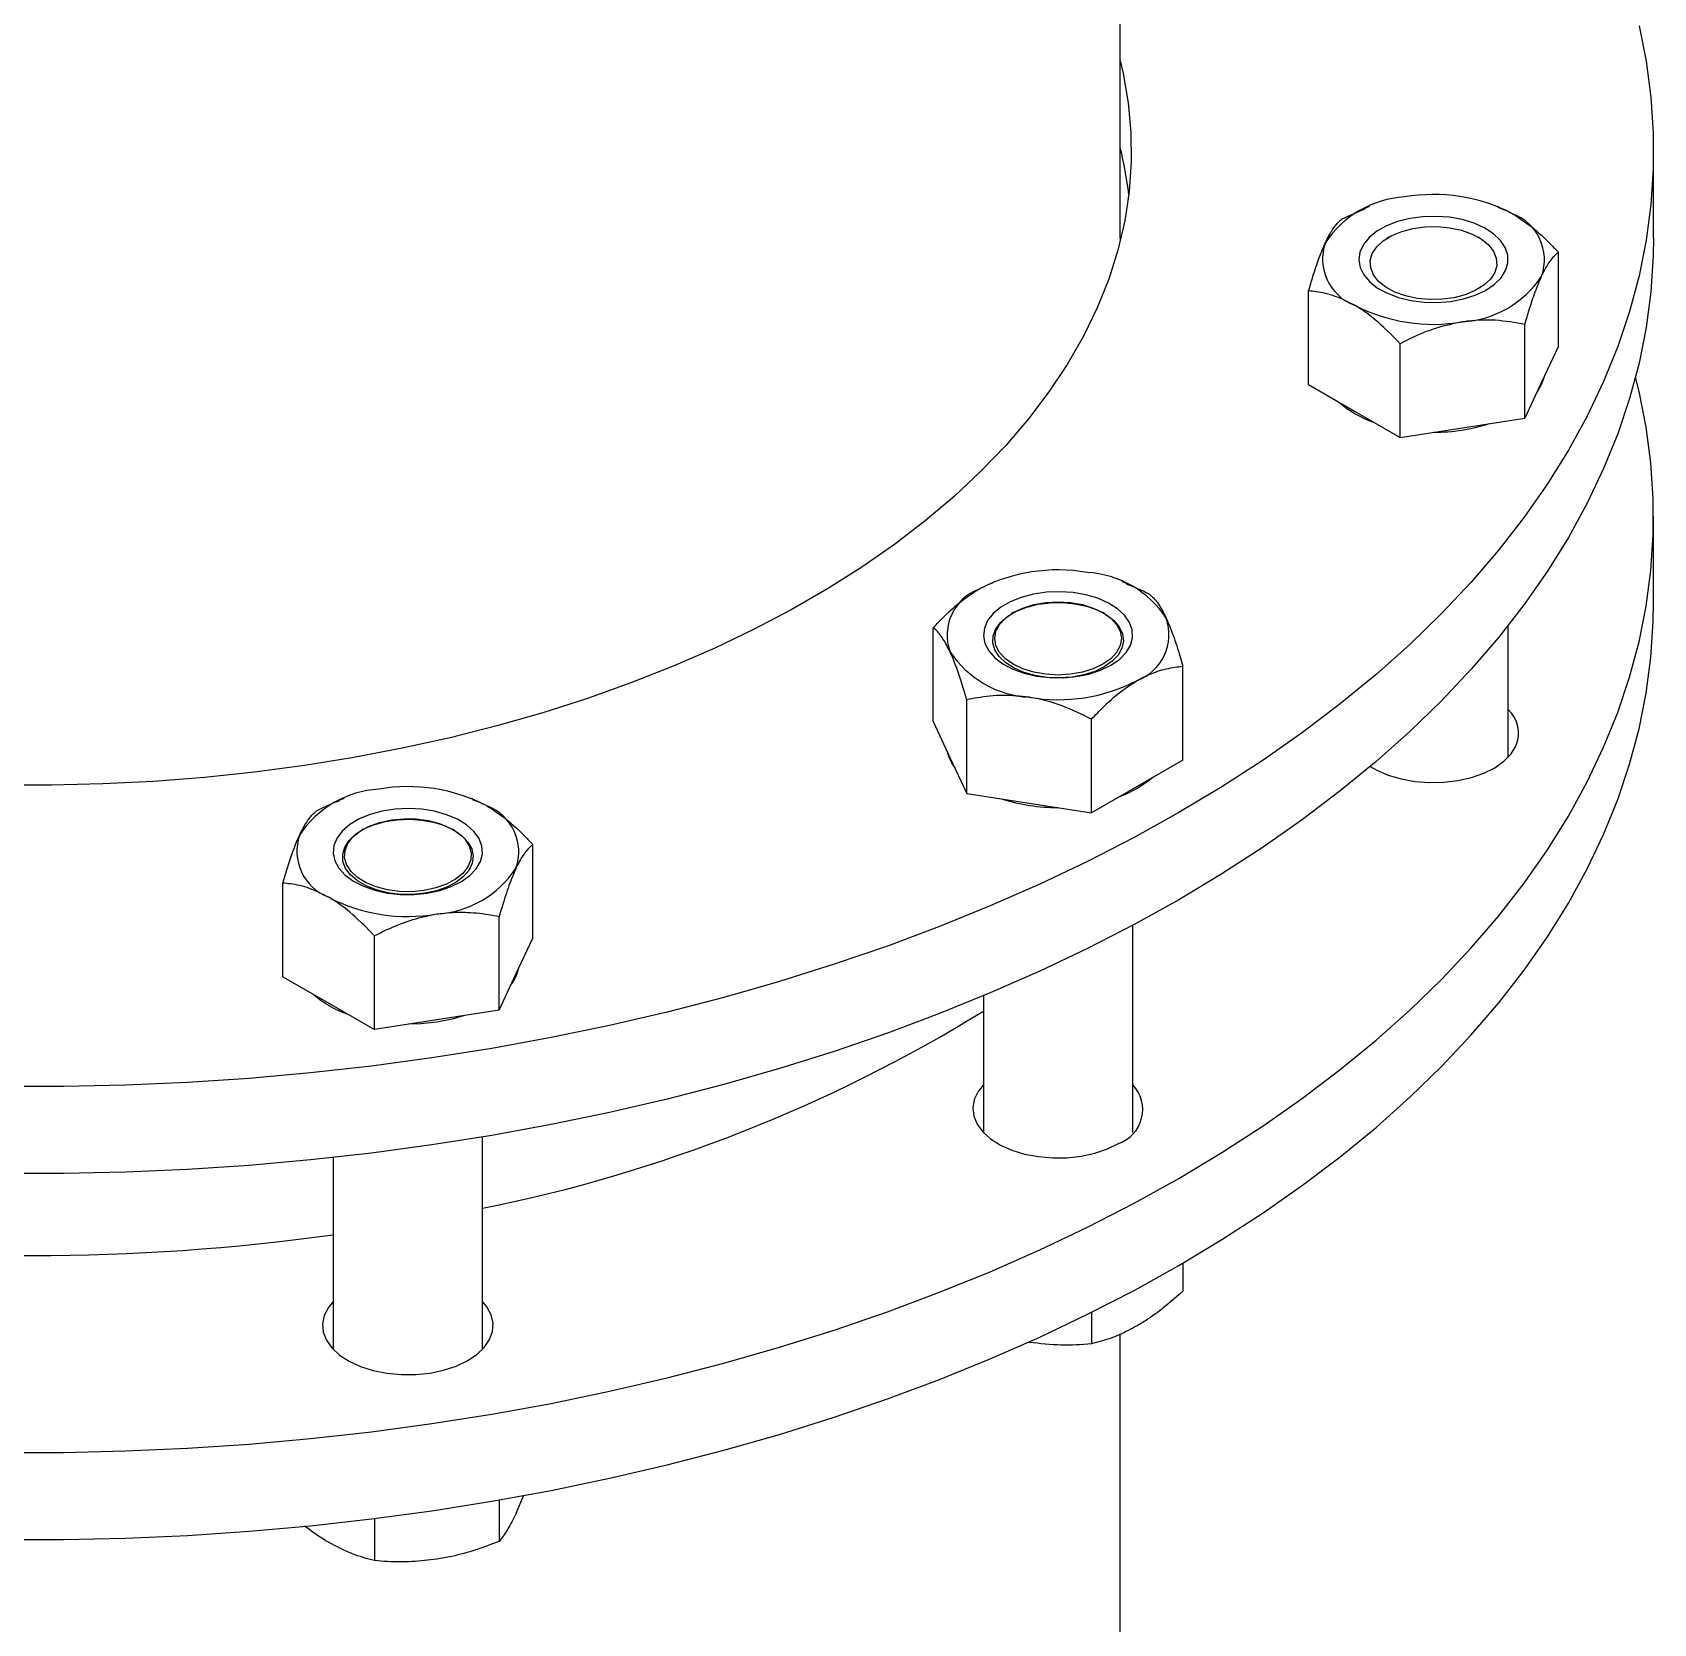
# Model space of a CAD drawing. Header units: inches. Extents: x 0.9 to 37.1, y -8.4 to 11.7.
# Drawn here: x 15.1809 to 15.2799, y 4.487 to 4.5841 of the extents above; entities that cross this region are included whole.
import ezdxf

# ---------------------------------------------------------------- set-up
doc = ezdxf.new("R2010")
doc.units = ezdxf.units.IN
doc.header["$MEASUREMENT"] = 0

msp = doc.modelspace()

# ---------------------------------------------------------------- linework, layer by layer
at = {"color": 7, "linetype": 'Continuous', "lineweight": 25}
for p, q in [((15.24730039287443, 4.571535559184579), (15.24730039287443, 4.654890767064581)), ((15.27985247620776, 4.571535559184579), (15.27985247620776, 4.576851580095293)), ((15.26083943210743, 4.572699343067682), (15.26225954468066, 4.573333995023408)), ((15.26250745614106, 4.573457318214879), (15.26225068022436, 4.573353841939931)), ((15.27040877154809, 4.573425653089384), (15.27033019467981, 4.573457318214879)), ((15.24730039287443, 4.571535559184579), (15.24729970047769, 4.571360498685398)), ((15.26368312988863, 4.57158029455019), (15.26359509011353, 4.571529453749102)), ((15.26924256070734, 4.571529453749102), (15.26915452093224, 4.57158029455019)), ((15.27404041840004, 4.564937326157737), (15.27404041840004, 4.570657364657666)), ((15.25879723242083, 4.562579452588333), (15.25879723242083, 4.568299491088261)), ((15.27199821871344, 4.560537474178317), (15.27199821871344, 4.566257512678245)), ((15.26437662572383, 4.559358537393615), (15.26437662572383, 4.565078575893543)), ((15.27404041840004, 4.564937326157737), (15.27301931855675, 4.562737400168027)), ((15.27319619829048, 4.563118481730092), (15.27301931855675, 4.562601310032712)), ((15.25879723242083, 4.562579452588333), (15.26158692907233, 4.560968994990974)), ((15.27301931855675, 4.562737400168027), (15.27199821871344, 4.560537474178317)), ((15.27301931855675, 4.562601310032712), (15.27272456853713, 4.562102370956262)), ((15.26158692907233, 4.560968994990974), (15.26437662572383, 4.559358537393615)), ((15.26818742221863, 4.559948005785966), (15.27199821871344, 4.560537474178317)), ((15.26437662572383, 4.559358537393615), (15.26818742221863, 4.559948005785966)), ((15.27985247620776, 4.549208271359578), (15.27985247620776, 4.554524292270292)), ((15.23959118652261, 4.550543531621966), (15.23952983385634, 4.550518807553431)), ((15.24767281991108, 4.55043920145348), (15.24741392506136, 4.550543531621966)), ((15.24076686027017, 4.548666507957275), (15.24067882049508, 4.548615667156189)), ((15.24632629108889, 4.548615667156189), (15.24623825131379, 4.548666507957275)), ((15.23588096280237, 4.542023539564823), (15.23588096280237, 4.547743578064751)), ((15.2709761170771, 4.53983939572595), (15.2709761170771, 4.547887965563446)), ((15.25112414878159, 4.53966566599542), (15.25112414878159, 4.545385704495348)), ((15.23792316248898, 4.537623687585404), (15.23792316248898, 4.543343726085332)), ((15.23588096280237, 4.542023539564823), (15.23690206264567, 4.539823613575114)), ((15.24554475547859, 4.536444750800701), (15.24554475547859, 4.54216478930063)), ((15.23690206264567, 4.539823613575114), (15.23792316248898, 4.537623687585404)), ((15.25112414878159, 4.53966566599542), (15.24833445213009, 4.538055208398061)), ((15.1998990432235, 4.537314250764394), (15.19965019778065, 4.53721397033391)), ((15.20780035863053, 4.537282585638897), (15.20772178176225, 4.537314250764394)), ((15.23792316248898, 4.537623687585404), (15.24173395898378, 4.537034219193052)), ((15.24833445213009, 4.538055208398061), (15.24554475547859, 4.536444750800701)), ((15.24173395898378, 4.537034219193052), (15.24554475547859, 4.536444750800701)), ((15.20107471697107, 4.535437227099703), (15.20098667719597, 4.535386386298616)), ((15.20663414778978, 4.535386386298616), (15.20654610801468, 4.535437227099703)), ((15.21143200548249, 4.528794258707252), (15.21143200548249, 4.534514297207179)), ((15.19618881950326, 4.526436385137848), (15.19618881950326, 4.532156423637776)), ((15.20938980579588, 4.524394406727832), (15.20938980579588, 4.53011444522776)), ((15.24805984745865, 4.516925609133037), (15.24805984745865, 4.529581713915965)), ((15.20176821280627, 4.523215469943129), (15.20176821280627, 4.528935508443058)), ((15.21041090563918, 4.526594332717542), (15.21143200548249, 4.528794258707252)), ((15.19618881950326, 4.526436385137848), (15.19897851615477, 4.524825927540489)), ((15.20938980579588, 4.524394406727832), (15.21041090563918, 4.526594332717542)), ((15.19897851615477, 4.524825927540489), (15.20176821280627, 4.523215469943129)), ((15.20938980579588, 4.524394406727832), (15.20557900930108, 4.523804938335481)), ((15.23894526412532, 4.52527028321585), (15.23894526412532, 4.516925609133038)), ((15.20557900930108, 4.523804938335481), (15.20176821280627, 4.523215469943129)), ((15.20836770415954, 4.503696328275465), (15.20836770415954, 4.516653878239715)), ((15.19925312082621, 4.515399858463956), (15.19925312082621, 4.503696328275465)), ((15.25112414878159, 4.508961346950003), (15.25112414878159, 4.507247222821631)), ((15.24554475547859, 4.505957707892746), (15.24554475547859, 4.504026307626913)), ((15.24730039287443, 4.471169084390291), (15.24730039287443, 4.504618956377153)), ((15.210862188854, 4.494768324835158), (15.21041090563918, 4.493677531238398)), ((15.20938980579588, 4.494500554443488), (15.20938980579588, 4.491975963554043)), ((15.20176821280627, 4.493366240163935), (15.20176821280627, 4.490797026769341))]:
    msp.add_line(p, q, dxfattribs=at)
at = {"color": 7, "linetype": 'Continuous', "lineweight": 25, "flags": 128}
for points in [[(15.27896413529759, 4.584488996650625), (15.27939890821883, 4.582314898163488), (15.27968911181329, 4.580132781503704), (15.27983432016715, 4.57794584922838), (15.27983432016715, 4.575757310962206), (15.27968911181329, 4.573570378686882), (15.27939890821883, 4.571388262027098), (15.27896413529759, 4.56921416353996), (15.27838543113878, 4.567051274014807), (15.27766364507054, 4.564902767790271), (15.27679983641348, 4.562771798095516), (15.2757952729259, 4.560661492422424), (15.27465142894327, 4.55857494793558), (15.27336998321435, 4.556515226926748), (15.27195281643746, 4.55448535232054), (15.27040200850028, 4.552488303237857), (15.2687198354273, 4.550527010623621), (15.26690876603947, 4.5486043529452), (15.26497145833088, 4.546723151967868), (15.26291075556773, 4.544886168613474), (15.26072968211549, 4.543096098908408), (15.25843143900023, 4.541355570026811), (15.25601939921063, 4.539667136434831), (15.25349710274771, 4.538033276141597), (15.25086825142934, 4.536456387062398), (15.24813670345736, 4.534938783499403), (15.24530646775507, 4.533482692745122), (15.24238169808367, 4.532090251813527), (15.23936668694597, 4.530763504303699), (15.23626585928657, 4.529504397400566), (15.23308376599767, 4.528314779017139), (15.22982507723997, 4.527196395082438), (15.22649457558859, 4.526150886979114), (15.22309714901398, 4.525179789134482), (15.21963778370813, 4.524284526768541), (15.21612155676667, 4.523466413802267), (15.21255362873752, 4.522726650929258), (15.20893923604708, 4.522066323853539), (15.20528368331503, 4.521486401696154), (15.20159233556911, 4.520987735572837), (15.19787061037116, 4.52057105734489), (15.19412396986613, 4.520236978545073), (15.19035791276562, 4.519985989480093), (15.18657796627776, 4.519818458511014), (15.18278967799526, 4.519734631512634), (15.17899860775358, 4.519734631512634)], [(15.24730039287443, 4.582339870254447), (15.2474774472137, 4.581571139088153), (15.24778570802885, 4.579777701248709), (15.2479490966091, 4.577977926082426), (15.24796725909117, 4.576175711501546), (15.24784015613914, 4.574374960701539), (15.24756806302973, 4.572579573707654), (15.24715156905602, 4.570793438928327), (15.24659157625119, 4.569020424733758), (15.245889297435, 4.567264371077884), (15.24504625358695, 4.565529081181889), (15.24406427055229, 4.563818313297281), (15.24294547508763, 4.562135772566348), (15.2416922902548, 4.560485102997649), (15.24030743017309, 4.558869879573906), (15.23879389414108, 4.55729360050938), (15.23715496014076, 4.555759679673524), (15.23539417773824, 4.554271439197299), (15.23351536039611, 4.55283210227818), (15.23152257721437, 4.551444786199426), (15.22942014411764, 4.550112495578742), (15.22721261450783, 4.548838115860939), (15.22490476940254, 4.547624407068712), (15.22250160708034, 4.546473997825041), (15.22000833225569, 4.545389379660177), (15.21743034480668, 4.544372901615545), (15.21477322808006, 4.543426765156243), (15.21204273679897, 4.542553019403162), (15.20924478459953, 4.541753556695035), (15.20638543122314, 4.54103010849007), (15.20347086939252, 4.540384241615984), (15.20050741139957, 4.539817354876602), (15.19750147543443, 4.539330676022374), (15.19445957168503, 4.538925259091322), (15.19138828823754, 4.538601982126244), (15.18829427680799, 4.53836154527306), (15.18518423833619, 4.538204469264453), (15.18206490847292, 4.538131094292082), (15.17894304299207, 4.538141579269796)], [(15.2708208311292, 4.569541751932794), (15.27096069942163, 4.570006447611626), (15.27095458814628, 4.570478092881656), (15.27080269372456, 4.570941528675834), (15.27050989816816, 4.57138185978642), (15.27008561216718, 4.571784933609214), (15.2695434726228, 4.572137795019899), (15.26890090434605, 4.572429102762404), (15.26817856001005, 4.572649493966192), (15.26739965635609, 4.572791885076637), (15.26658922798852, 4.57285169952629), (15.26577332274188, 4.572827014829523), (15.26497816448212, 4.5727186243728), (15.26422931024998, 4.572530011914584), (15.26355082883664, 4.572267239614476), (15.26296452719297, 4.571938753190406), (15.26248924953623, 4.571555110466329), (15.26214027168134, 4.571128642035053), (15.26192881006371, 4.570673054942864), (15.26186166123372, 4.57020299213376), (15.26194098341002, 4.569733561813195), (15.2621642271126, 4.569279851857921), (15.26252421710516, 4.568856444879215), (15.26300938301315, 4.568476949525752), (15.26360413120508, 4.568153563090443), (15.26428934598471, 4.567896679479402), (15.26504300398523, 4.56771455514325), (15.26584088201838, 4.567613043708008), (15.26665733562769, 4.567595407834723), (15.26746612332236, 4.567662214354878), (15.26824125000043, 4.567811316051944), (15.26895780245268, 4.568037920674696), (15.26959275009372, 4.56833474496411), (15.27012568518392, 4.568692248743294), (15.27053947875099, 4.569098941546631), (15.2708208311292, 4.569541751932794)], [(15.26268240295635, 4.570579488265455), (15.26294951611285, 4.570989190874396), (15.26334995288005, 4.571360938011948), (15.26386832469754, 4.571680443644093), (15.2644847108271, 4.571935429348568), (15.26517542389543, 4.572116096167749), (15.26591392018668, 4.572215501177092), (15.26667181970251, 4.572229824297835), (15.26741999678959, 4.572158515100484), (15.26812969942203, 4.572004313957498), (15.26877365412567, 4.571773146732327), (15.26932711408239, 4.571473897051795), (15.26976881013643, 4.571118064913302), (15.27008176815614, 4.570719324746378), (15.27025396134034, 4.570292999912023), (15.27027877240153, 4.569855473834533), (15.27015524786452, 4.5694235603957), (15.26988813470802, 4.569013857786759), (15.26948769794082, 4.568642110649208), (15.26896932612333, 4.568322605017062), (15.26835293999377, 4.568067619312588), (15.26766222692544, 4.567886952493406), (15.26692373063419, 4.567787547484063), (15.26616583111835, 4.56777322436332), (15.26541765403128, 4.567844533560673), (15.26470795139884, 4.567998734703658), (15.2640639966952, 4.568229901928828), (15.26351053673848, 4.568529151609361), (15.26306884068444, 4.568884983747854), (15.26275588266473, 4.569283723914778), (15.26258368948053, 4.569710048749134), (15.26255887841934, 4.570147574826623), (15.26268240295635, 4.570579488265455)], [(15.27985247620776, 4.571535559184579), (15.27983432016715, 4.57044129005149), (15.27968911181329, 4.568254357776167), (15.27939890821883, 4.566072241116383), (15.27896413529759, 4.563898142629246), (15.27838543113878, 4.561735253104091), (15.27766364507054, 4.559586746879557), (15.27679983641348, 4.557455777184801), (15.2757952729259, 4.55534547151171), (15.27465142894327, 4.553258927024865), (15.27336998321435, 4.551199206016033), (15.27195281643746, 4.549169331409825), (15.27040200850028, 4.547172282327143), (15.2687198354273, 4.545210989712906), (15.26690876603947, 4.543288332034485), (15.26497145833088, 4.541407131057153), (15.26291075556773, 4.539570147702759), (15.26072968211549, 4.537780077997693), (15.25843143900023, 4.536039549116096), (15.25601939921063, 4.534351115524117), (15.25349710274771, 4.532717255230882), (15.25086825142934, 4.531140366151682), (15.24813670345736, 4.529622762588689), (15.24530646775507, 4.528166671834407), (15.24238169808367, 4.526774230902812), (15.23936668694597, 4.525447483392984), (15.23626585928657, 4.524188376489852), (15.23308376599767, 4.522998758106423), (15.22982507723997, 4.521880374171723), (15.22649457558859, 4.520834866068399), (15.22309714901398, 4.519863768223767), (15.21963778370813, 4.518968505857826), (15.21612155676667, 4.518150392891553), (15.21255362873752, 4.517410630018543), (15.20893923604708, 4.516750302942825), (15.20528368331503, 4.516170380785439), (15.20159233556911, 4.515671714662123), (15.19787061037116, 4.515255036434175), (15.19412396986613, 4.514920957634359), (15.19035791276562, 4.514669968569379), (15.18657796627776, 4.514502437600299), (15.18278967799526, 4.514418610601919), (15.17899860775358, 4.514418610601919)], [(15.17899860775358, 4.497407343687633), (15.18278967799526, 4.497407343687633), (15.18657796627776, 4.497491170686013), (15.19035791276562, 4.497658701655093), (15.19412396986613, 4.497909690720072), (15.19787061037116, 4.49824376951989), (15.20159233556911, 4.498660447747836), (15.20528368331503, 4.499159113871153), (15.20893923604708, 4.499739036028538), (15.21255362873752, 4.500399363104257), (15.21612155676667, 4.501139125977267), (15.21963778370813, 4.50195723894354), (15.22309714901398, 4.502852501309482), (15.22649457558859, 4.503823599154114), (15.22982507723997, 4.504869107257438), (15.23308376599767, 4.505987491192138), (15.23626585928657, 4.507177109575566), (15.23936668694597, 4.508436216478699), (15.24238169808367, 4.509762963988527), (15.24530646775507, 4.511155404920122), (15.24813670345736, 4.512611495674404), (15.25086825142934, 4.514129099237397), (15.25349710274771, 4.515705988316598), (15.25601939921063, 4.517339848609831), (15.25843143900023, 4.519028282201811), (15.26072968211549, 4.520768811083408), (15.26291075556773, 4.522558880788474), (15.26497145833088, 4.524395864142868), (15.26690876603948, 4.5262770651202), (15.2687198354273, 4.528199722798622), (15.27040200850028, 4.530161015412859), (15.27195281643746, 4.532158064495539), (15.27336998321435, 4.534187939101748), (15.27465142894327, 4.53624766011058), (15.2757952729259, 4.538334204597424), (15.27679983641348, 4.540444510270517), (15.27766364507054, 4.542575479965272), (15.27838543113878, 4.544723986189807), (15.27896413529759, 4.546886875714962), (15.27939890821883, 4.549060974202098), (15.27968911181329, 4.551243090861882), (15.27983432016715, 4.553430023137206), (15.27983432016715, 4.555618561403381), (15.27968911181329, 4.557805493678704), (15.27939890821883, 4.559987610338488), (15.27896413529759, 4.562161708825625), (15.27874948148216, 4.563029925727433)], [(15.17899860775358, 4.492091322776918), (15.18278967799526, 4.492091322776918), (15.18657796627776, 4.492175149775298), (15.19035791276562, 4.492342680744378), (15.19412396986613, 4.492593669809358), (15.19787061037116, 4.492927748609175), (15.20159233556911, 4.493344426837122), (15.20528368331503, 4.493843092960438), (15.20893923604708, 4.494423015117824), (15.21255362873752, 4.495083342193542), (15.21612155676667, 4.495823105066552), (15.21963778370813, 4.496641218032826), (15.22309714901398, 4.497536480398767), (15.22649457558859, 4.498507578243399), (15.22982507723997, 4.499553086346723), (15.23308376599767, 4.500671470281422), (15.23626585928657, 4.501861088664851), (15.23936668694597, 4.503120195567984), (15.24238169808367, 4.504446943077812), (15.24530646775507, 4.505839384009407), (15.24813670345736, 4.507295474763689), (15.25086825142934, 4.508813078326683), (15.25349710274771, 4.510389967405883), (15.25601939921063, 4.512023827699116), (15.25843143900023, 4.513712261291096), (15.26072968211549, 4.515452790172694), (15.26291075556773, 4.51724285987776), (15.26497145833088, 4.519079843232153), (15.26690876603948, 4.520961044209486), (15.2687198354273, 4.522883701887907), (15.27040200850028, 4.524844994502144), (15.27195281643746, 4.526842043584825), (15.27336998321435, 4.528871918191033), (15.27465142894327, 4.530931639199865), (15.2757952729259, 4.53301818368671), (15.27679983641348, 4.535128489359802), (15.27766364507054, 4.537259459054558), (15.27838543113878, 4.539407965279092), (15.27896413529759, 4.541570854804247), (15.27939890821883, 4.543744953291384), (15.27968911181329, 4.545927069951167), (15.27983432016715, 4.548114002226492), (15.27985247620776, 4.549208271359578)], [(15.24672504763333, 4.545448579265245), (15.2472486590004, 4.545810645404877), (15.24765186752806, 4.546220866172381), (15.24792171376245, 4.546666056734759), (15.24804952462357, 4.547131908301035), (15.24803119216519, 4.547603448018561), (15.2478673056076, 4.548065520212832), (15.24756313239961, 4.548503273503333), (15.2471284489184, 4.54890263813912), (15.2465772262487, 4.549250778212201), (15.24592718114069, 4.549536504214177), (15.24519920657897, 4.54975063267625), (15.24441670026495, 4.549886281333459), (15.24360481259541, 4.549939090326353), (15.24278963830807, 4.549907362330448), (15.24199737777526, 4.549792117109638), (15.24125349490237, 4.549597058740143), (15.240581898697, 4.549328456558455), (15.24000417481379, 4.548994943659699), (15.23953889177369, 4.548607239422858), (15.23920100415646, 4.548177804981106), (15.23900137194812, 4.547720442710741), (15.23894641149212, 4.547249852611452), (15.23903788926271, 4.546781159836233), (15.2392728650891, 4.546329428556521), (15.23964378665487, 4.545909177787333), (15.24013873223572, 4.545533914734172), (15.24074179387344, 4.545215700660336), (15.24143358867077, 4.544964763227983), (15.24219188177374, 4.544789167772664), (15.24299230101807, 4.544694558076791), (15.24380912027068, 4.544683974973837), (15.2446160862887, 4.544757758613435), (15.24538726252035, 4.544913537528701), (15.24609786272699, 4.545146304857124), (15.24672504763333, 4.545448579265245)], [(15.24632214408197, 4.545355393270686), (15.24573757985592, 4.545076761339172), (15.2450722360369, 4.544867029704737), (15.24435015988407, 4.544733778615103), (15.24359744911095, 4.544681824111829), (15.24284130864603, 4.54471304396603), (15.24210906737583, 4.544826309810833), (15.24142719040769, 4.545017527923497), (15.24082032255185, 4.545279787183214), (15.2403103975938, 4.545603608857028), (15.23991584555012, 4.54597728918594), (15.23965092655965, 4.546387322389247), (15.23952521548497, 4.546818888798652), (15.23954325585185, 4.547256390479681), (15.23970439563441, 4.547684014981686), (15.24000281082109, 4.548086306840996), (15.2404277159095, 4.548448726181657), (15.24096375372268, 4.548758174224421), (15.24159155045744, 4.549003466710766), (15.24228841590406, 4.54917573813113), (15.24302916352964, 4.549268762147534), (15.24378702078499, 4.549279176629651), (15.24453459673433, 4.549206605170965), (15.24524487203506, 4.549053670693075), (15.2458921754872, 4.548825900646478), (15.24645311185746, 4.548531527234108), (15.24690740744392, 4.548181189878073), (15.24723864282042, 4.547787550683211), (15.24743484627743, 4.547364836795643), (15.24748892651082, 4.546928326196635), (15.24739892892004, 4.546493795516554), (15.24716810625251, 4.546076949826336), (15.24680480104085, 4.545692855015307), (15.24632214408197, 4.545355393270686)], [(15.24076730471705, 4.548666764572692), (15.24135348281249, 4.548944476868539), (15.24202224857731, 4.549150835720858), (15.24274790171823, 4.549277910874681), (15.24350255579198, 4.549320818903112), (15.24425720986574, 4.549277910874681), (15.24498286300666, 4.549150835720858), (15.24565162877148, 4.548944476868539), (15.24623780686692, 4.548666764572692), (15.24671887079749, 4.548328371161104), (15.24707633354613, 4.547942300902807), (15.24729645801987, 4.547523390261319), (15.24737078495865, 4.547087737737664), (15.24729645801987, 4.546652085214009), (15.24707633354613, 4.546233174572521), (15.24671887079749, 4.545847104314225), (15.24623780686692, 4.545508710902637), (15.24565162877148, 4.54523099860679), (15.24498286300666, 4.545024639754471), (15.24425720986574, 4.544897564600649), (15.24350255579198, 4.544854656572217), (15.24274790171823, 4.544897564600649), (15.24202224857731, 4.545024639754471), (15.24135348281249, 4.54523099860679), (15.24076730471705, 4.545508710902637), (15.24028624078648, 4.545847104314225), (15.23992877803784, 4.546233174572521), (15.23970865356409, 4.546652085214009), (15.23963432662532, 4.547087737737665), (15.23970865356409, 4.547523390261319), (15.23992877803784, 4.547942300902807), (15.24028624078648, 4.548328371161104), (15.24076730471705, 4.548666764572692)], [(15.26256228995695, 4.539274185254419), (15.26295023352416, 4.539052071724572), (15.26365674604301, 4.538745931272401), (15.26444271855636, 4.538513123214768), (15.26528554006601, 4.53836034501562), (15.26616096413165, 4.538291991825583), (15.2670438063968, 4.538310030041482), (15.26790866909687, 4.538413940736691), (15.26873067170662, 4.538600734589697), (15.26948616670761, 4.538865037881444), (15.27015341988417, 4.539199247087445), (15.27071323557729, 4.539593747617334), (15.27114950890871, 4.540037190409134), (15.27144968908902, 4.540516818421098)], [(15.24927732714876, 4.538599518560369), (15.24898649013852, 4.538354982891271), (15.24833445213009, 4.537919118262746)], [(15.24833445213009, 4.537919118262746), (15.24757943064011, 4.537542704732667), (15.24715583653967, 4.537374808100437)], [(15.2049899263703, 4.531538379540005), (15.20575697956906, 4.531700800810715), (15.20646146850035, 4.531939678752322), (15.20708075031028, 4.532247335631233), (15.2075949207719, 4.532613883102221), (15.20798745402353, 4.53302754002797), (15.20824573372349, 4.533475011134527), (15.2083614585497, 4.533941914332351), (15.20833090901103, 4.534413242968492), (15.20815506699479, 4.534873848152773), (15.20783958420807, 4.535308925655587), (15.2073946005272, 4.535704491728008), (15.20683441809383, 4.536047832550997), (15.20617704163229, 4.536327912868002), (15.20544359976294, 4.536535730667181), (15.20465766591094, 4.536664606513477), (15.20384450063695, 4.536710398231151), (15.20303023974197, 4.536671634036717), (15.20224105424114, 4.536549559843283), (15.20150230920578, 4.536348099215867), (15.20083774850919, 4.536073727264796), (15.20026873167894, 4.535735262530334), (15.19981354738417, 4.535343583547532), (15.19948682562261, 4.534911279201176), (15.19929906750053, 4.534452244108656), (15.19925630771845, 4.533981232035543), (15.19935992061095, 4.533513381697417), (15.19960657597441, 4.533063730189092), (15.1999883461025, 4.532646729680021), (15.20049296058918, 4.532275782909674), (15.20110420070966, 4.531962812412468), (15.20180242070353, 4.531717877317695), (15.20256517920569, 4.531548850040834), (15.20336796053028, 4.53146116325764), (15.204184962625, 4.531457635293473), (15.2049899263703, 4.531538379540005)], [(15.20484245343522, 4.531530327858728), (15.20409487748588, 4.531457756400042), (15.20333702023053, 4.531468170882159), (15.20259627260495, 4.531561194898563), (15.20189940715833, 4.531733466318927), (15.20127161042357, 4.531978758805272), (15.20073557261039, 4.532288206848037), (15.20031066752198, 4.532650626188697), (15.20001225233531, 4.533052918048008), (15.19985111255274, 4.533480542550012), (15.19983307218587, 4.533918044231042), (15.19995878326055, 4.534349610640446), (15.20022370225101, 4.534759643843754), (15.20061825429469, 4.535133324172665), (15.20112817925274, 4.53545714584648), (15.20173504710858, 4.535719405106196), (15.20241692407673, 4.535910623218859), (15.20314916534693, 4.536023889063663), (15.20390530581184, 4.536055108917864), (15.20465801658497, 4.53600315441459), (15.2053800927378, 4.535869903324955), (15.20604543655681, 4.535660171690521), (15.20663000078286, 4.535381539759006), (15.20711265774174, 4.535044078014386), (15.20747596295341, 4.534659983203357), (15.20770678562094, 4.53424313751314), (15.20779678321172, 4.533808606833057), (15.20774270297833, 4.533372096234051), (15.20754649952131, 4.532949382346482), (15.20721526414481, 4.53255574315162), (15.20676096855835, 4.532205405795584), (15.20620003218809, 4.531911032383214), (15.20555272873595, 4.531683262336617), (15.20484245343522, 4.531530327858728)], [(15.20280924111372, 4.536015447649998), (15.20355741820079, 4.53608675684735), (15.20431531771663, 4.536072433726607), (15.20505381400788, 4.535973028717263), (15.20574452707621, 4.535792361898082), (15.20636091320577, 4.535537376193608), (15.20687928502326, 4.535217870561462), (15.20727972179046, 4.534846123423911), (15.20754683494696, 4.53443642081497), (15.20767035948397, 4.534004507376137), (15.20764554842278, 4.533566981298649), (15.20747335523858, 4.533140656464292), (15.20716039721887, 4.532741916297368), (15.20671870116483, 4.532386084158875), (15.20616524120811, 4.532086834478343), (15.20552128650447, 4.531855667253173), (15.20481158387203, 4.531701466110187), (15.20406340678495, 4.531630156912835), (15.20330550726912, 4.531644480033578), (15.20256701097787, 4.531743885042923), (15.20187629790954, 4.531924551862103), (15.20125991177999, 4.532179537566577), (15.20074153996249, 4.532499043198722), (15.20034110319529, 4.532870790336274), (15.20007399003879, 4.533280492945215), (15.19995046550179, 4.533712406384048), (15.19997527656297, 4.534149932461536), (15.20014746974717, 4.534576257295893), (15.20046042776688, 4.534974997462816), (15.20090212382092, 4.535330829601309), (15.20145558377764, 4.535630079281842), (15.20209953848128, 4.535861246507012), (15.20280924111372, 4.536015447649998)], [(15.20557900930108, 4.523668848200166), (15.20459912250614, 4.523560796835052), (15.20383035065847, 4.523534449213264)], [(15.20720979765781, 4.524057194836771), (15.2065212015256, 4.52385811127604), (15.20557900930108, 4.523668848200166)], [(15.23894526412532, 4.519836840506575), (15.23862967032023, 4.519442825889964), (15.23838897891787, 4.518952146800398), (15.23829539581191, 4.518445043324926), (15.23835161321792, 4.517936103907254), (15.23855601386349, 4.517439969807809), (15.2389027175142, 4.516970913901319), (15.23938175013725, 4.516542430072207), (15.23997933083626, 4.516166845020098), (15.24067826830253, 4.515854963643116), (15.2414584553777, 4.515615758200636), (15.24229744750011, 4.515456110197716), (15.24317110839393, 4.515380612416732), (15.24405430442594, 4.515391436791382), (15.24492162765431, 4.515488271924117), (15.2457481267689, 4.515668332044475), (15.24651002489498, 4.515926437150628), (15.24718540361066, 4.516255162028602)], [(15.19925312082621, 4.506607559649004), (15.19896403757954, 4.506253245871042), (15.19871134243723, 4.505764582146721), (15.19860533825658, 4.505258293937262), (15.19864907458485, 4.504748946232652), (15.1988412932075, 4.504251192038986), (15.19917646434475, 4.503779350838156), (15.1996449457332, 4.503346996642432), (15.20023326001629, 4.502966567494839), (15.20092448246323, 4.50264900764931), (15.20169872786272, 4.502403452724417), (15.20253372258428, 4.502236966888271), (15.20340544535005, 4.502154339635259), (15.20428881828319, 4.502157948001009), (15.20515842835279, 4.502247688179407)], [(15.20515842835279, 4.502247688179407), (15.20598925846041, 4.502420978508914), (15.20675740713657, 4.502672833742256), (15.20744077614241, 4.502996008462921), (15.20801970619583, 4.503381205522602), (15.20847754253326, 4.503817343503214), (15.20880111403686, 4.504291875509131), (15.20898111214358, 4.504791150118522), (15.20901235863562, 4.505300804109901), (15.20889395460829, 4.505806175665859), (15.20862930632989, 4.506292726166862), (15.20836770415954, 4.506607559649004)]]:
    msp.add_lwpolyline(points, dxfattribs=at)
at = {"color": 7, "linetype": 'Continuous', "lineweight": 25}
for centre, radius, start, end in [((15.22488916380703, 4.57145240063238), 0.02309338063286233, 6.817043666154451, 13.96076434866161), ((15.26502382595815, 4.567806199042824), 0.006238052778574554, 93.43350232799978, 146.5611211393131), ((15.26643042437815, 4.563695732214255), 0.01048948648479635, 62.64282515500278, 99.77109697924496), ((15.27018674685378, 4.570202578622038), 0.003004206602454978, 340.5389980878792, 69.257924801061), ((15.26265090396709, 4.570242762978888), 0.003004206602454978, 160.5389980878784, 249.2579248010617), ((15.26781382486272, 4.572639142558104), 0.006238052778575044, 273.4335023279919, 326.5611211393072), ((15.26640722644272, 4.576749609386669), 0.01048948648479285, 242.6428251549989, 279.7710969792491), ((15.26492518228966, 4.566479421219413), 0.006556704031399725, 229.2364365213485, 250.768940011383), ((15.26648907466334, 4.570537366265148), 0.01085996614039433, 269.7345642482315, 287.8515136175292), ((15.24349095682427, 4.540781945621347), 0.0104894864847911, 80.22890302073966, 117.3571748449955), ((15.24489755524427, 4.544892412449915), 0.006238052778568578, 33.43887886067526, 86.56649767203805), ((15.23973463434863, 4.547288792029127), 0.003004206602456111, 110.742075198945, 199.4610019121327), ((15.24727047723533, 4.547328976385974), 0.003004206602456111, 290.7420751989616, 19.46100191213196), ((15.2421075563397, 4.549725355965185), 0.006238052778569518, 213.4388788606603, 266.5664976720312), ((15.24351415475969, 4.553835822793756), 0.0104894864847939, 260.2289030207581, 297.3571748450048), ((15.26961993097425, 4.54129600941277), 0.00198875673728464, 336.9335749463034, 47.00562225491301), ((15.23939512313143, 4.540826443669921), 0.002741377758292427, 193.10883431127, 216.6880885777224), ((15.20241541304059, 4.531663131592342), 0.006238052778569632, 93.43350232796553, 146.5611211393224), ((15.20382201146059, 4.527552664763778), 0.01048948648478736, 62.64282515499121, 99.77109697926117), ((15.24344656180894, 4.547715737170604), 0.01095206645046264, 252.2252956400706, 270.1886264941672), ((15.20757833393623, 4.534059511171554), 0.003004206602453599, 340.5389980878518, 69.25792480108667), ((15.20004249104953, 4.534099695528402), 0.003004206602454017, 160.5389980878539, 249.2579248010875), ((15.20520541194516, 4.536496075107611), 0.006238052778568534, 273.4335023279713, 326.5611211393459), ((15.20379881352516, 4.540606541936175), 0.01048948648478441, 242.642825154981, 279.7710969792597), ((15.2079428585155, 4.527585552812639), 0.00271438890186998, 323.1929797381058, 347.0100973729765), ((15.20227784634803, 4.530268929808122), 0.00648023837546942, 229.1078524941338, 250.8975240385415), ((15.19002237534828, 4.603762369986724), 0.09327975607268144, 281.3422963713843, 301.632899089005), ((15.24648004199484, 4.518324955716837), 0.002186682629221126, 288.8185131223306, 43.74148385866735), ((15.18089414287442, 4.643238525100285), 0.1338172223906941, 262.1144674745203, 277.8855325254812)]:
    msp.add_arc(centre, radius, start, end, dxfattribs=at)
for points, knots in [([(15.27039106588315, 4.573383302139185), (15.27066308260115, 4.573287192730888), (15.27094833638291, 4.573186406380762), (15.27123731197592, 4.573019796627536), (15.27125072174854, 4.573012065182525)], [0, 0, 0, 0, 0.9535954836874706, 1, 1, 1, 1]), ([(15.27125072174854, 4.573012065182525), (15.27164097457251, 4.572758490897393), (15.27243558260366, 4.57224217903214), (15.27336007730172, 4.571374852756883), (15.27388679255475, 4.57081937855923), (15.27404041840004, 4.570657364657666)], [0, 0, 0, 0, 0.4060446745436653, 0.8267623950146948, 0.9999999999999999, 0.9999999999999999, 0.9999999999999999, 0.9999999999999999]), ([(15.25981833226413, 4.571243660005472), (15.25984162242674, 4.57129305155272), (15.25999449656127, 4.571617252382189), (15.26027987793262, 4.572110115366577), (15.26059545807861, 4.572492426523802), (15.26077902588885, 4.572648112016424), (15.26083943210743, 4.572699343067682)], [0, 0, 0, 0, 0.06625438873007851, 0.4348867160202328, 0.8140395284738083, 1, 1, 1, 1]), ([(15.25879723242083, 4.568299491088261), (15.25888368497853, 4.568596323136606), (15.25908822356122, 4.569298599715563), (15.25942907648711, 4.57033456804243), (15.25968748819918, 4.570938078701662), (15.25981833226413, 4.571243660005472)], [0, 0, 0, 0, 0.2654708005954884, 0.6280788300799426, 1, 1, 1, 1]), ([(15.27301931855675, 4.569201681595455), (15.27304260871936, 4.569251073142705), (15.27319548285389, 4.569575273972173), (15.27348086422524, 4.57006813695656), (15.27379644437123, 4.570450448113785), (15.27398001218147, 4.570606133606407), (15.27404041840004, 4.570657364657666)], [0, 0, 0, 0, 0.06625438873007894, 0.4348867160202411, 0.8140395284738204, 1, 1, 1, 1]), ([(15.27199821871344, 4.566257512678245), (15.27208467127115, 4.56655434472659), (15.27228920985384, 4.567256621305547), (15.27263006277973, 4.568292589632415), (15.2728884744918, 4.568896100291646), (15.27301931855675, 4.569201681595455)], [0, 0, 0, 0, 0.2654708005954906, 0.6280788300799365, 1, 1, 1, 1]), ([(15.26158692907233, 4.567433276418402), (15.26119667624836, 4.567630278453032), (15.26040206821721, 4.568031401492402), (15.25947757351915, 4.568231474075303), (15.25895085826612, 4.568284132364326), (15.25879723242083, 4.568299491088261)], [0, 0, 0, 0, 0.4060446745436621, 0.8267623950146955, 1, 1, 1, 1]), ([(15.26437662572383, 4.565078575893543), (15.2639430012798, 4.56552432758266), (15.26305995750565, 4.566432067585103), (15.26209523941149, 4.567138430842564), (15.26160033551246, 4.567425500008488), (15.26158692907233, 4.567433276418402)], [0, 0, 0, 0, 0.4841952181635644, 0.9860273763411893, 1, 1, 1, 1]), ([(15.26818742221863, 4.566412287213394), (15.2676543269472, 4.566301539898456), (15.26656887219059, 4.566076043244808), (15.26530598894738, 4.565547068849604), (15.26458648253119, 4.565184364925793), (15.26437662572383, 4.565078575893543)], [0, 0, 0, 0, 0.4060446745436597, 0.8267623950146864, 0.9999999999999999, 0.9999999999999999, 0.9999999999999999, 0.9999999999999999]), ([(15.27199821871344, 4.566257512678245), (15.27140587670719, 4.5663613126058), (15.27019961647906, 4.566572693400966), (15.26888178705494, 4.566518289925258), (15.26820573575643, 4.566415082983815), (15.26818742221863, 4.566412287213394)], [0, 0, 0, 0, 0.4841952181635572, 0.9860273763411918, 1, 1, 1, 1]), ([(15.23867065945387, 4.550098278589612), (15.2387343350848, 4.550134669595322), (15.23902055212732, 4.550298244355051), (15.23930346731932, 4.55040642627085), (15.23952344145377, 4.550490540606039)], [0, 0, 0, 0, 0.2224732334685616, 1, 1, 1, 1]), ([(15.2476628256346, 4.550414273780905), (15.24792757755511, 4.550314683058824), (15.24841249639224, 4.550132272985843), (15.24887290879513, 4.549893820618215), (15.24908194909499, 4.549785556474768)], [0, 0, 0, 0, 0.5459716146948926, 0.9999999999999999, 0.9999999999999999, 0.9999999999999999, 0.9999999999999999]), ([(15.23588096280237, 4.547743578064751), (15.23611715558247, 4.547990502113855), (15.2366759653825, 4.548574701082374), (15.23760719289393, 4.5494138992035), (15.23831318682057, 4.549868231956696), (15.23867065945387, 4.550098278589612)], [0, 0, 0, 0, 0.2654708005954903, 0.6280788300799363, 1, 1, 1, 1]), ([(15.24908194909499, 4.549785556474768), (15.24924066665721, 4.549639030339121), (15.2495638831112, 4.549340640814239), (15.24991699444115, 4.548729317437155), (15.25009814184063, 4.548340408556131), (15.25010304893829, 4.548329873412558)], [0, 0, 0, 0, 0.4841952181635685, 0.9860273763411895, 1, 1, 1, 1]), ([(15.25010304893829, 4.548329873412558), (15.25024589138576, 4.547993837937739), (15.25053673811122, 4.54730962383178), (15.25087512665637, 4.546246950007496), (15.25106791781954, 4.545580179840347), (15.25112414878159, 4.545385704495348)], [0, 0, 0, 0, 0.4060446745436649, 0.8267623950146965, 1, 1, 1, 1]), ([(15.23690206264567, 4.546287895002543), (15.23675922019821, 4.546567358226859), (15.23646837347275, 4.547136383506935), (15.2361299849276, 4.547531803638862), (15.23593719376443, 4.547695757897383), (15.23588096280237, 4.547743578064751)], [0, 0, 0, 0, 0.4060446745436675, 0.8267623950146941, 1, 1, 1, 1]), ([(15.23792316248898, 4.543343726085332), (15.23776444492676, 4.543881103472808), (15.23744122847277, 4.544975432362481), (15.23708811714281, 4.545885642451736), (15.23690696974334, 4.546277285785444), (15.23690206264567, 4.546287895002543)], [0, 0, 0, 0, 0.4841952181635619, 0.9860273763411881, 1, 1, 1, 1]), ([(15.24833445213009, 4.544519489825489), (15.24839808203768, 4.544555436248046), (15.24881574194038, 4.544791384718155), (15.24959541834644, 4.545119500543603), (15.25045759933913, 4.545319631160373), (15.25095911592336, 4.545369345211806), (15.25112414878159, 4.545385704495348)], [0, 0, 0, 0, 0.06625438873007891, 0.4348867160202334, 0.8140395284738221, 1, 1, 1, 1]), ([(15.24554475547859, 4.54216478930063), (15.24578094825868, 4.542411713349733), (15.24633975805872, 4.542995912318251), (15.24727098557014, 4.543835110439378), (15.24797697949678, 4.544289443192573), (15.24833445213009, 4.544519489825489)], [0, 0, 0, 0, 0.2654708005954887, 0.6280788300799433, 1, 1, 1, 1]), ([(15.24173395898378, 4.543498500620481), (15.24120086371235, 4.543552675684918), (15.24011540895574, 4.543662983512681), (15.23885252571252, 4.543524704215532), (15.23813301929633, 4.543384592230712), (15.23792316248898, 4.543343726085332)], [0, 0, 0, 0, 0.4060446745436654, 0.8267623950146834, 1, 1, 1, 1]), ([(15.24554475547859, 4.54216478930063), (15.24495241347233, 4.542451840624905), (15.2437461532442, 4.543036399194534), (15.24242832382009, 4.543389689382393), (15.24175227252158, 4.543495630776535), (15.24173395898378, 4.543498500620481)], [0, 0, 0, 0, 0.4841952181635653, 0.9860273763411912, 0.9999999999999999, 0.9999999999999999, 0.9999999999999999, 0.9999999999999999]), ([(15.20778265296559, 4.537240234688699), (15.20805466968359, 4.537144125280402), (15.20833992346535, 4.537043338930276), (15.20862889905836, 4.536876729177051), (15.20864230883099, 4.536868997732039)], [0, 0, 0, 0, 0.9535954836874706, 1, 1, 1, 1]), ([(15.19720991934657, 4.535100592554986), (15.19735276179404, 4.535380055779304), (15.19764360851949, 4.535949081059378), (15.19798199706464, 4.536344501191306), (15.19817478822781, 4.536508455449827), (15.19823101918987, 4.536556275617196)], [0, 0, 0, 0, 0.4060446745436603, 0.8267623950146945, 1, 1, 1, 1]), ([(15.19823101918987, 4.536556275617196), (15.19855173114162, 4.536722698616447), (15.19901930623119, 4.53696533144742), (15.19951273534283, 4.537144760540663), (15.19966771910744, 4.537201118375451)], [0, 0, 0, 0, 0.6859047004647255, 1, 1, 1, 1]), ([(15.20864230883099, 4.536868997732039), (15.20903256165495, 4.536615423446907), (15.2098271696861, 4.536099111581655), (15.21075166438417, 4.535231785306398), (15.21127837963719, 4.534676311108745), (15.21143200548249, 4.534514297207179)], [0, 0, 0, 0, 0.4060446745436633, 0.8267623950146907, 1, 1, 1, 1]), ([(15.19618881950326, 4.532156423637776), (15.19634753706548, 4.532693801025252), (15.19667075351947, 4.533788129914927), (15.19702386484943, 4.534698340004173), (15.1972050122489, 4.535089983337888), (15.19720991934657, 4.535100592554986)], [0, 0, 0, 0, 0.4841952181635631, 0.9860273763411884, 1, 1, 1, 1]), ([(15.21143200548249, 4.534514297207179), (15.21127328792027, 4.534367771071533), (15.21095007146628, 4.534069381546651), (15.21059696013632, 4.533458058169565), (15.21041581273685, 4.533069149288543), (15.21041090563918, 4.53305861414497)], [0, 0, 0, 0, 0.4841952181635563, 0.9860273763411895, 1, 1, 1, 1]), ([(15.21041090563918, 4.53305861414497), (15.21026806319172, 4.532722578670151), (15.20997721646626, 4.532038364564192), (15.20963882792111, 4.530975690739909), (15.20944603675794, 4.53030892057276), (15.20938980579588, 4.53011444522776)], [0, 0, 0, 0, 0.406044674543665, 0.8267623950146955, 1, 1, 1, 1]), ([(15.19897851615477, 4.531290208967917), (15.19858826333081, 4.531487211002546), (15.19779365529965, 4.531888334041916), (15.19686916060159, 4.532088406624815), (15.19634244534856, 4.532141064913842), (15.19618881950326, 4.532156423637776)], [0, 0, 0, 0, 0.4060446745436568, 0.8267623950146822, 1, 1, 1, 1]), ([(15.20176821280627, 4.528935508443058), (15.20133458836224, 4.529381260132174), (15.20045154458809, 4.530289000134618), (15.19948682649393, 4.530995363392075), (15.1989919225949, 4.531282432558003), (15.19897851615477, 4.531290208967917)], [0, 0, 0, 0, 0.4841952181635644, 0.9860273763411921, 1, 1, 1, 1]), ([(15.20557900930108, 4.530269219762909), (15.20566592937128, 4.530281878546388), (15.20623646340851, 4.530364969446196), (15.20730152118593, 4.530407734821959), (15.2084792823246, 4.530292319486511), (15.20916436671908, 4.530158485617651), (15.20938980579588, 4.53011444522776)], [0, 0, 0, 0, 0.0662543887300806, 0.4348867160202445, 0.8140395284738206, 1, 1, 1, 1]), ([(15.20176821280627, 4.528935508443058), (15.20209085814407, 4.52909598930177), (15.2028542065268, 4.529475671849773), (15.20412628696412, 4.529974053977139), (15.20509069260282, 4.530170003017714), (15.20557900930108, 4.530269219762909)], [0, 0, 0, 0, 0.265470800595488, 0.6280788300799444, 1, 1, 1, 1]), ([(15.25112414878159, 4.507247222821631), (15.25077679305718, 4.506940540866618), (15.25007879855191, 4.506324278331071), (15.2491410436881, 4.505626878146328), (15.24855644854512, 4.505272847777182), (15.24833445213009, 4.505138406918917)], [0, 0, 0, 0, 0.3805934879738644, 0.7647841813874855, 0.9999999999999999, 0.9999999999999999, 0.9999999999999999, 0.9999999999999999]), ([(15.24833445213009, 4.505138406918917), (15.24796677295579, 4.504942852932809), (15.24722591724779, 4.504548821132929), (15.24629625435694, 4.50422240915267), (15.24574065889684, 4.504077428074764), (15.24554475547859, 4.504026307626913)], [0, 0, 0, 0, 0.3894480145147206, 0.7847188654868459, 1, 1, 1, 1]), ([(15.24554475547859, 4.504026307626913), (15.24492586537465, 4.503982749728125), (15.24367673800247, 4.503894835309546), (15.24238546200517, 4.504042775612282), (15.24173395898378, 4.504117417713909)], [0, 0, 0, 0, 0.4954579634770043, 1, 1, 1, 1]), ([(15.19897851615477, 4.491909126061345), (15.19891235318017, 4.491947784513141), (15.19841718313197, 4.492237108074486), (15.1979255647041, 4.492598598464122), (15.19749963469513, 4.492911787710439)], [0, 0, 0, 0, 0.133616673374867, 0.9999999999999999, 0.9999999999999999, 0.9999999999999999, 0.9999999999999999]), ([(15.21041090563918, 4.493677531238398), (15.21038669686326, 4.493625969537193), (15.21020340457649, 4.493235579616099), (15.20985782167605, 4.492599880790547), (15.20954676117599, 4.492185202537513), (15.20938980579588, 4.491975963554043)], [0, 0, 0, 0, 0.07010571820324472, 0.5307925293049228, 0.9999999999999999, 0.9999999999999999, 0.9999999999999999, 0.9999999999999999]), ([(15.20176821280627, 4.490797026769341), (15.20131515380588, 4.490919282005962), (15.20040072910433, 4.491166033992268), (15.19945544946771, 4.491659933166262), (15.19897851615477, 4.491909126061345)], [0, 0, 0, 0, 0.4954579634770052, 1, 1, 1, 1]), ([(15.20938980579588, 4.491975963554043), (15.20891530905218, 4.491796408842322), (15.20796183082627, 4.491435602345214), (15.20668083385979, 4.491081407072151), (15.20588226204355, 4.490941330191447), (15.20557900930108, 4.490888136856337)], [0, 0, 0, 0, 0.3805934879738676, 0.7647841813874848, 1, 1, 1, 1]), ([(15.20557900930108, 4.490888136856337), (15.20507675020853, 4.490827148206453), (15.20406472249087, 4.490704259034186), (15.20279477936501, 4.490718090418863), (15.2020358218523, 4.490776449358877), (15.20176821280627, 4.490797026769341)], [0, 0, 0, 0, 0.389448014514715, 0.7847188654868466, 1, 1, 1, 1])]:
    msp.add_open_spline(points, degree=3, knots=knots, dxfattribs=at)

doc.saveas('drawing.dxf')
